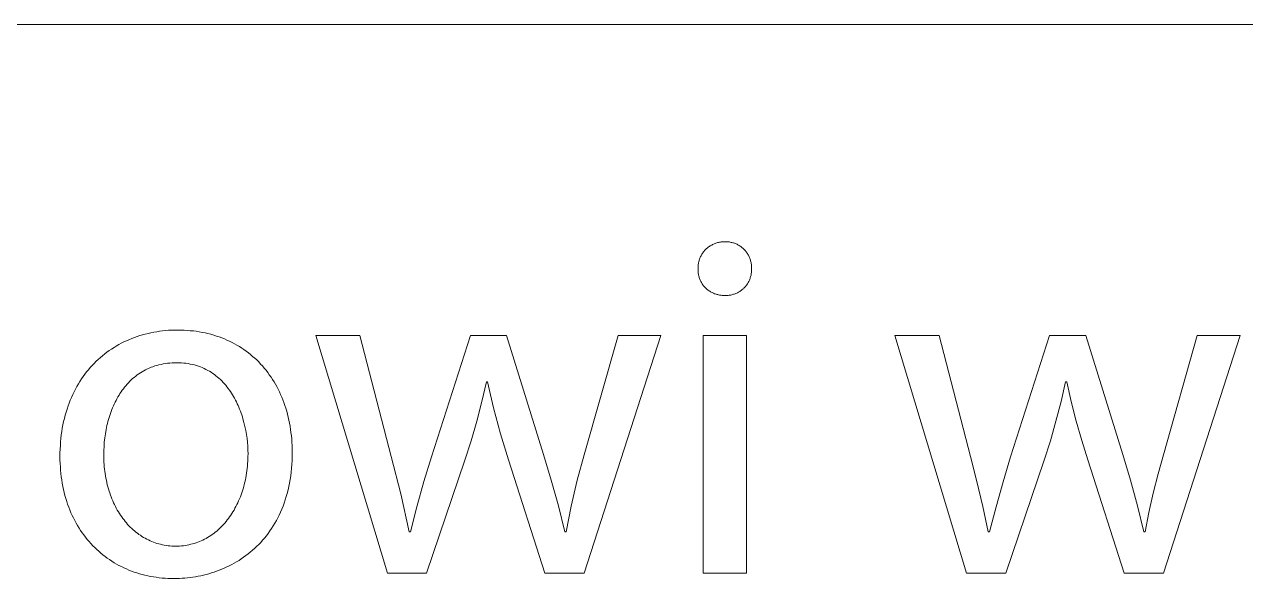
# Model space of a CAD drawing. Header units: millimetres. Extents: x 0 to 4030, y 0 to 2816.
# Drawn here: x 3293.8 to 3394.1, y 67.1 to 112.6 of the extents above; entities that cross this region are included whole.
import ezdxf

# ---------------------------------------------------------------- set-up
doc = ezdxf.new("R2010")
doc.units = ezdxf.units.MM
doc.header["$MEASUREMENT"] = 0
doc.layers.add('Domyślny', color=7, linetype='Continuous', true_color=0x000000)

msp = doc.modelspace()

# ---------------------------------------------------------------- linework, layer by layer
at = {"layer": 'Domyślny', "color": 18, "lineweight": 15, "true_color": 0x000000}
for p, q in [((2507.18, 112.62), (4026.41, 112.62)), ((3349.92, 94.29), (3349.98, 94.33)), ((3349.98, 94.33), (3350.04, 94.38)), ((3350.04, 94.38), (3350.11, 94.42)), ((3350.11, 94.42), (3350.17, 94.46)), ((3350.17, 94.46), (3350.24, 94.49)), ((3350.24, 94.49), (3350.3, 94.53)), ((3350.3, 94.53), (3350.37, 94.56)), ((3350.37, 94.56), (3350.44, 94.59)), ((3350.44, 94.59), (3350.51, 94.62)), ((3350.51, 94.62), (3350.58, 94.64)), ((3350.58, 94.64), (3350.65, 94.67)), ((3350.65, 94.67), (3350.72, 94.69)), ((3350.72, 94.69), (3350.79, 94.7)), ((3350.79, 94.7), (3350.87, 94.72)), ((3350.87, 94.72), (3350.94, 94.73)), ((3350.94, 94.73), (3351.01, 94.74)), ((3351.01, 94.74), (3351.09, 94.75)), ((3351.09, 94.75), (3351.16, 94.75)), ((3351.16, 94.75), (3351.24, 94.75)), ((3351.24, 94.75), (3351.31, 94.75)), ((3351.31, 94.75), (3351.38, 94.75)), ((3351.38, 94.75), (3351.46, 94.75)), ((3351.46, 94.75), (3351.53, 94.75)), ((3351.53, 94.75), (3351.6, 94.74)), ((3351.6, 94.74), (3351.68, 94.74)), ((3351.68, 94.74), (3351.75, 94.72)), ((3351.75, 94.72), (3351.82, 94.71)), ((3351.82, 94.71), (3351.89, 94.69)), ((3351.89, 94.69), (3351.96, 94.68)), ((3351.96, 94.68), (3352.03, 94.66)), ((3352.03, 94.66), (3352.1, 94.63)), ((3352.1, 94.63), (3352.17, 94.61)), ((3352.17, 94.61), (3352.24, 94.58)), ((3352.24, 94.58), (3352.31, 94.55)), ((3352.31, 94.55), (3352.37, 94.51)), ((3352.37, 94.51), (3352.44, 94.48)), ((3352.44, 94.48), (3352.5, 94.44)), ((3352.5, 94.44), (3352.56, 94.4)), ((3352.56, 94.4), (3352.62, 94.36)), ((3352.62, 94.36), (3352.68, 94.32)), ((3349.21, 93.26), (3349.24, 93.33)), ((3349.24, 93.33), (3349.26, 93.4)), ((3349.26, 93.4), (3349.29, 93.47)), ((3349.29, 93.47), (3349.32, 93.54)), ((3349.32, 93.54), (3349.36, 93.6)), ((3349.36, 93.6), (3349.39, 93.67)), ((3349.39, 93.67), (3349.43, 93.73)), ((3349.43, 93.73), (3349.47, 93.8)), ((3349.47, 93.8), (3349.51, 93.86)), ((3349.51, 93.86), (3349.56, 93.92)), ((3349.56, 93.92), (3349.6, 93.98)), ((3349.6, 93.98), (3349.65, 94.03)), ((3349.65, 94.03), (3349.7, 94.09)), ((3349.7, 94.09), (3349.76, 94.14)), ((3349.76, 94.14), (3349.81, 94.19)), ((3349.81, 94.19), (3349.87, 94.24)), ((3349.87, 94.24), (3349.92, 94.29)), ((3352.68, 94.32), (3352.74, 94.27)), ((3352.74, 94.27), (3352.79, 94.22)), ((3352.79, 94.22), (3352.85, 94.17)), ((3352.85, 94.17), (3352.9, 94.12)), ((3352.9, 94.12), (3352.95, 94.07)), ((3352.95, 94.07), (3353, 94.02)), ((3353, 94.02), (3353.04, 93.96)), ((3353.04, 93.96), (3353.09, 93.9)), ((3353.09, 93.9), (3353.13, 93.84)), ((3353.13, 93.84), (3353.17, 93.78)), ((3353.17, 93.78), (3353.21, 93.72)), ((3353.21, 93.72), (3353.25, 93.65)), ((3353.25, 93.65), (3353.28, 93.59)), ((3353.28, 93.59), (3353.31, 93.52)), ((3353.31, 93.52), (3353.34, 93.46)), ((3353.34, 93.46), (3353.37, 93.39)), ((3353.37, 93.39), (3353.39, 93.32)), ((3353.39, 93.32), (3353.41, 93.25)), ((3349.11, 92.75), (3349.12, 92.82)), ((3349.11, 92.67), (3349.11, 92.75)), ((3349.11, 92.6), (3349.11, 92.67)), ((3349.11, 92.53), (3349.11, 92.6)), ((3349.11, 92.45), (3349.11, 92.53)), ((3349.11, 92.38), (3349.11, 92.45)), ((3349.11, 92.31), (3349.11, 92.38)), ((3349.12, 92.82), (3349.13, 92.9)), ((3349.13, 92.9), (3349.14, 92.97)), ((3349.14, 92.97), (3349.15, 93.04)), ((3349.15, 93.04), (3349.17, 93.12)), ((3349.17, 93.12), (3349.19, 93.19)), ((3349.19, 93.19), (3349.21, 93.26)), ((3353.41, 93.25), (3353.43, 93.18)), ((3353.43, 93.18), (3353.45, 93.11)), ((3353.45, 93.11), (3353.47, 93.04)), ((3353.47, 93.04), (3353.48, 92.96)), ((3353.48, 92.96), (3353.49, 92.89)), ((3353.49, 92.89), (3353.5, 92.82)), ((3353.5, 92.82), (3353.5, 92.75)), ((3353.5, 92.75), (3353.5, 92.67)), ((3353.5, 92.67), (3353.5, 92.6)), ((3353.5, 92.6), (3353.5, 92.53)), ((3353.5, 92.53), (3353.5, 92.45)), ((3353.5, 92.45), (3353.5, 92.38)), ((3353.5, 92.38), (3353.5, 92.31)), ((3349.12, 92.24), (3349.11, 92.31)), ((3349.13, 92.17), (3349.12, 92.24)), ((3349.14, 92.09), (3349.13, 92.17)), ((3349.15, 92.02), (3349.14, 92.09)), ((3349.17, 91.95), (3349.15, 92.02)), ((3349.19, 91.88), (3349.17, 91.95)), ((3349.21, 91.81), (3349.19, 91.88)), ((3349.23, 91.74), (3349.21, 91.81)), ((3349.26, 91.68), (3349.23, 91.74)), ((3349.28, 91.61), (3349.26, 91.68)), ((3349.31, 91.54), (3349.28, 91.61)), ((3349.35, 91.48), (3349.31, 91.54)), ((3349.38, 91.42), (3349.35, 91.48)), ((3349.42, 91.35), (3349.38, 91.42)), ((3349.46, 91.29), (3349.42, 91.35)), ((3353.19, 91.35), (3353.16, 91.29)), ((3353.23, 91.41), (3353.19, 91.35)), ((3353.27, 91.48), (3353.23, 91.41)), ((3353.3, 91.54), (3353.27, 91.48)), ((3353.33, 91.61), (3353.3, 91.54)), ((3353.36, 91.67), (3353.33, 91.61)), ((3353.38, 91.74), (3353.36, 91.67)), ((3353.4, 91.81), (3353.38, 91.74)), ((3353.42, 91.88), (3353.4, 91.81)), ((3353.44, 91.95), (3353.42, 91.88)), ((3353.46, 92.02), (3353.44, 91.95)), ((3353.47, 92.09), (3353.46, 92.02)), ((3353.48, 92.16), (3353.47, 92.09)), ((3353.49, 92.24), (3353.48, 92.16)), ((3353.5, 92.31), (3353.49, 92.24)), ((3349.5, 91.23), (3349.46, 91.29)), ((3349.54, 91.17), (3349.5, 91.23)), ((3349.58, 91.12), (3349.54, 91.17)), ((3349.63, 91.06), (3349.58, 91.12)), ((3349.68, 91.01), (3349.63, 91.06)), ((3349.73, 90.96), (3349.68, 91.01)), ((3349.78, 90.91), (3349.73, 90.96)), ((3349.84, 90.86), (3349.78, 90.91)), ((3349.89, 90.81), (3349.84, 90.86)), ((3349.95, 90.77), (3349.89, 90.81)), ((3350.01, 90.73), (3349.95, 90.77)), ((3350.07, 90.69), (3350.01, 90.73)), ((3350.13, 90.65), (3350.07, 90.69)), ((3350.19, 90.61), (3350.13, 90.65)), ((3350.26, 90.58), (3350.19, 90.61)), ((3350.32, 90.55), (3350.26, 90.58)), ((3350.39, 90.52), (3350.32, 90.55)), ((3350.45, 90.49), (3350.39, 90.52)), ((3350.52, 90.47), (3350.45, 90.49)), ((3350.59, 90.44), (3350.52, 90.47)), ((3350.66, 90.42), (3350.59, 90.44)), ((3350.73, 90.41), (3350.66, 90.42)), ((3350.8, 90.39), (3350.73, 90.41)), ((3350.87, 90.38), (3350.8, 90.39)), ((3350.94, 90.37), (3350.87, 90.38)), ((3351.01, 90.36), (3350.94, 90.37)), ((3351.09, 90.35), (3351.01, 90.36)), ((3351.16, 90.35), (3351.09, 90.35)), ((3351.23, 90.35), (3351.16, 90.35)), ((3351.3, 90.35), (3351.23, 90.35)), ((3351.38, 90.34), (3351.3, 90.35)), ((3351.45, 90.34), (3351.38, 90.34)), ((3351.52, 90.35), (3351.45, 90.34)), ((3351.59, 90.35), (3351.52, 90.35)), ((3351.66, 90.36), (3351.59, 90.35)), ((3351.74, 90.37), (3351.66, 90.36)), ((3351.81, 90.38), (3351.74, 90.37)), ((3351.88, 90.4), (3351.81, 90.38)), ((3351.95, 90.42), (3351.88, 90.4)), ((3352.02, 90.44), (3351.95, 90.42)), ((3352.09, 90.46), (3352.02, 90.44)), ((3352.16, 90.48), (3352.09, 90.46)), ((3352.22, 90.51), (3352.16, 90.48)), ((3352.29, 90.54), (3352.22, 90.51)), ((3352.35, 90.57), (3352.29, 90.54)), ((3352.42, 90.61), (3352.35, 90.57)), ((3352.48, 90.64), (3352.42, 90.61)), ((3352.54, 90.68), (3352.48, 90.64)), ((3352.6, 90.72), (3352.54, 90.68)), ((3352.66, 90.76), (3352.6, 90.72)), ((3352.72, 90.81), (3352.66, 90.76)), ((3352.77, 90.85), (3352.72, 90.81)), ((3352.83, 90.9), (3352.77, 90.85)), ((3352.88, 90.95), (3352.83, 90.9)), ((3352.93, 91), (3352.88, 90.95)), ((3352.98, 91.06), (3352.93, 91)), ((3353.03, 91.11), (3352.98, 91.06)), ((3353.07, 91.17), (3353.03, 91.11)), ((3353.11, 91.23), (3353.07, 91.17)), ((3353.16, 91.29), (3353.11, 91.23)), ((3304.15, 87.28), (3304.39, 87.32)), ((3304.39, 87.32), (3304.63, 87.36)), ((3304.63, 87.36), (3304.87, 87.4)), ((3304.87, 87.4), (3305.11, 87.43)), ((3305.11, 87.43), (3305.36, 87.46)), ((3305.36, 87.46), (3305.6, 87.48)), ((3305.6, 87.48), (3305.85, 87.49)), ((3305.85, 87.49), (3306.1, 87.5)), ((3306.1, 87.5), (3306.36, 87.5)), ((3306.36, 87.5), (3306.62, 87.5)), ((3306.62, 87.5), (3306.88, 87.49)), ((3306.88, 87.49), (3307.13, 87.47)), ((3307.13, 87.47), (3307.39, 87.45)), ((3307.39, 87.45), (3307.64, 87.43)), ((3307.64, 87.43), (3307.88, 87.4)), ((3307.88, 87.4), (3308.13, 87.36)), ((3308.13, 87.36), (3308.37, 87.31)), ((3308.37, 87.31), (3308.61, 87.26)), ((3301.31, 86.19), (3301.52, 86.3)), ((3301.52, 86.3), (3301.72, 86.41)), ((3301.72, 86.41), (3301.93, 86.52)), ((3301.93, 86.52), (3302.14, 86.62)), ((3302.14, 86.62), (3302.35, 86.71)), ((3302.35, 86.71), (3302.57, 86.8)), ((3302.57, 86.8), (3302.79, 86.88)), ((3302.79, 86.88), (3303.01, 86.96)), ((3303.01, 86.96), (3303.23, 87.04)), ((3303.23, 87.04), (3303.46, 87.1)), ((3303.46, 87.1), (3303.69, 87.17)), ((3303.69, 87.17), (3303.92, 87.22)), ((3303.92, 87.22), (3304.15, 87.28)), ((3308.61, 87.26), (3308.84, 87.21)), ((3308.84, 87.21), (3309.08, 87.15)), ((3309.08, 87.15), (3309.31, 87.08)), ((3309.31, 87.08), (3309.53, 87.01)), ((3309.53, 87.01), (3309.76, 86.94)), ((3309.76, 86.94), (3309.98, 86.86)), ((3309.98, 86.86), (3310.19, 86.77)), ((3310.19, 86.77), (3310.4, 86.68)), ((3310.4, 86.68), (3310.61, 86.58)), ((3310.61, 86.58), (3310.82, 86.48)), ((3310.82, 86.48), (3311.02, 86.37)), ((3311.02, 86.37), (3311.22, 86.26)), ((3323.58, 67.52), (3317.69, 87.05)), ((3317.69, 87.05), (3321.32, 87.05)), ((3321.32, 87.05), (3323.9, 77.12)), ((3327.22, 77.09), (3330.4, 87.05)), ((3330.4, 87.05), (3333.38, 87.05)), ((3333.38, 87.05), (3336.41, 77.28)), ((3339.75, 77.25), (3342.54, 87.05)), ((3346.06, 87.05), (3339.75, 67.52)), ((3342.54, 87.05), (3346.06, 87.05)), ((3349.54, 87.05), (3353.1, 87.05)), ((3349.54, 67.52), (3349.54, 87.05)), ((3353.1, 87.05), (3353.1, 67.52)), ((3371.18, 67.52), (3365.28, 87.05)), ((3365.28, 87.05), (3368.91, 87.05)), ((3368.91, 87.05), (3371.49, 77.12)), ((3374.79, 77.09), (3378, 87.05)), ((3378, 87.05), (3380.98, 87.05)), ((3380.98, 87.05), (3384, 77.28)), ((3387.35, 77.25), (3390.13, 87.05)), ((3393.65, 87.05), (3387.35, 67.52)), ((3390.13, 87.05), (3393.65, 87.05)), ((3300, 85.24), (3300.18, 85.39)), ((3300.18, 85.39), (3300.36, 85.54)), ((3300.36, 85.54), (3300.54, 85.68)), ((3300.54, 85.68), (3300.73, 85.81)), ((3300.73, 85.81), (3300.92, 85.94)), ((3300.92, 85.94), (3301.12, 86.07)), ((3301.12, 86.07), (3301.31, 86.19)), ((3311.22, 86.26), (3311.42, 86.14)), ((3311.42, 86.14), (3311.61, 86.02)), ((3311.61, 86.02), (3311.8, 85.9)), ((3311.8, 85.9), (3311.98, 85.76)), ((3311.98, 85.76), (3312.16, 85.63)), ((3312.16, 85.63), (3312.34, 85.49)), ((3312.34, 85.49), (3312.51, 85.34)), ((3312.51, 85.34), (3312.68, 85.19)), ((3299.02, 84.24), (3299.17, 84.42)), ((3299.17, 84.42), (3299.33, 84.59)), ((3299.33, 84.59), (3299.49, 84.76)), ((3299.49, 84.76), (3299.66, 84.93)), ((3299.66, 84.93), (3299.83, 85.09)), ((3299.83, 85.09), (3300, 85.24)), ((3303.86, 84.3), (3303.71, 84.23)), ((3304.01, 84.37), (3303.86, 84.3)), ((3304.17, 84.44), (3304.01, 84.37)), ((3304.32, 84.49), (3304.17, 84.44)), ((3304.48, 84.55), (3304.32, 84.49)), ((3304.65, 84.6), (3304.48, 84.55)), ((3304.81, 84.64), (3304.65, 84.6)), ((3304.99, 84.68), (3304.81, 84.64)), ((3305.16, 84.72), (3304.99, 84.68)), ((3305.34, 84.75), (3305.16, 84.72)), ((3305.52, 84.77), (3305.34, 84.75)), ((3305.7, 84.79), (3305.52, 84.77)), ((3305.89, 84.81), (3305.7, 84.79)), ((3306.08, 84.81), (3305.89, 84.81)), ((3306.27, 84.82), (3306.08, 84.81)), ((3306.47, 84.81), (3306.27, 84.82)), ((3306.66, 84.8), (3306.47, 84.81)), ((3306.85, 84.79), (3306.66, 84.8)), ((3307.03, 84.77), (3306.85, 84.79)), ((3307.21, 84.74), (3307.03, 84.77)), ((3307.39, 84.71), (3307.21, 84.74)), ((3307.56, 84.67), (3307.39, 84.71)), ((3307.73, 84.63), (3307.56, 84.67)), ((3307.9, 84.58), (3307.73, 84.63)), ((3308.06, 84.53), (3307.9, 84.58)), ((3308.22, 84.47), (3308.06, 84.53)), ((3308.37, 84.41), (3308.22, 84.47)), ((3308.53, 84.34), (3308.37, 84.41)), ((3308.67, 84.27), (3308.53, 84.34)), ((3312.68, 85.19), (3312.85, 85.04)), ((3312.85, 85.04), (3313.01, 84.88)), ((3313.01, 84.88), (3313.16, 84.71)), ((3313.16, 84.71), (3313.32, 84.55)), ((3313.32, 84.55), (3313.46, 84.37)), ((3313.46, 84.37), (3313.61, 84.2)), ((3298.32, 83.28), (3298.45, 83.48)), ((3298.45, 83.48), (3298.59, 83.68)), ((3298.59, 83.68), (3298.73, 83.87)), ((3298.73, 83.87), (3298.87, 84.06)), ((3298.87, 84.06), (3299.02, 84.24)), ((3302.42, 83.29), (3302.31, 83.17)), ((3302.54, 83.4), (3302.42, 83.29)), ((3302.65, 83.51), (3302.54, 83.4)), ((3302.78, 83.61), (3302.65, 83.51)), ((3302.9, 83.71), (3302.78, 83.61)), ((3303.03, 83.81), (3302.9, 83.71)), ((3303.16, 83.9), (3303.03, 83.81)), ((3303.29, 83.99), (3303.16, 83.9)), ((3303.43, 84.07), (3303.29, 83.99)), ((3303.57, 84.15), (3303.43, 84.07)), ((3303.71, 84.23), (3303.57, 84.15)), ((3308.82, 84.19), (3308.67, 84.27)), ((3308.96, 84.11), (3308.82, 84.19)), ((3309.1, 84.03), (3308.96, 84.11)), ((3309.23, 83.94), (3309.1, 84.03)), ((3309.37, 83.84), (3309.23, 83.94)), ((3309.49, 83.74), (3309.37, 83.84)), ((3309.62, 83.64), (3309.49, 83.74)), ((3309.74, 83.54), (3309.62, 83.64)), ((3309.86, 83.43), (3309.74, 83.54)), ((3309.97, 83.32), (3309.86, 83.43)), ((3310.08, 83.2), (3309.97, 83.32)), ((3313.61, 84.2), (3313.75, 84.02)), ((3313.75, 84.02), (3313.88, 83.83)), ((3313.88, 83.83), (3314.02, 83.64)), ((3314.02, 83.64), (3314.14, 83.45)), ((3314.14, 83.45), (3314.27, 83.25)), ((3297.73, 82.2), (3297.84, 82.42)), ((3297.84, 82.42), (3297.95, 82.64)), ((3297.95, 82.64), (3298.07, 82.86)), ((3298.07, 82.86), (3298.19, 83.07)), ((3298.19, 83.07), (3298.32, 83.28)), ((3301.61, 82.29), (3301.53, 82.15)), ((3301.7, 82.42), (3301.61, 82.29)), ((3301.8, 82.55), (3301.7, 82.42)), ((3301.89, 82.68), (3301.8, 82.55)), ((3301.99, 82.81), (3301.89, 82.68)), ((3302.1, 82.93), (3301.99, 82.81)), ((3302.2, 83.06), (3302.1, 82.93)), ((3302.31, 83.17), (3302.2, 83.06)), ((3310.19, 83.08), (3310.08, 83.2)), ((3310.3, 82.96), (3310.19, 83.08)), ((3310.4, 82.84), (3310.3, 82.96)), ((3310.5, 82.71), (3310.4, 82.84)), ((3310.59, 82.58), (3310.5, 82.71)), ((3310.69, 82.45), (3310.59, 82.58)), ((3310.78, 82.31), (3310.69, 82.45)), ((3310.86, 82.17), (3310.78, 82.31)), ((3314.27, 83.25), (3314.38, 83.05)), ((3314.38, 83.05), (3314.5, 82.85)), ((3314.5, 82.85), (3314.61, 82.64)), ((3314.61, 82.64), (3314.71, 82.43)), ((3314.71, 82.43), (3314.81, 82.21)), ((3331.73, 83.25), (3331.35, 81.62)), ((3331.81, 83.25), (3331.73, 83.25)), ((3332.31, 81.1), (3331.81, 83.25)), ((3379.31, 83.25), (3378.94, 81.62)), ((3379.41, 83.25), (3379.31, 83.25)), ((3379.78, 81.63), (3379.41, 83.25)), ((3297.34, 81.26), (3297.43, 81.5)), ((3297.43, 81.5), (3297.53, 81.74)), ((3297.53, 81.74), (3297.62, 81.97)), ((3297.62, 81.97), (3297.73, 82.2)), ((3301.14, 81.42), (3301.07, 81.27)), ((3301.21, 81.57), (3301.14, 81.42)), ((3301.29, 81.72), (3301.21, 81.57)), ((3301.36, 81.86), (3301.29, 81.72)), ((3301.44, 82.01), (3301.36, 81.86)), ((3301.53, 82.15), (3301.44, 82.01)), ((3310.95, 82.03), (3310.86, 82.17)), ((3311.03, 81.89), (3310.95, 82.03)), ((3311.1, 81.75), (3311.03, 81.89)), ((3311.18, 81.6), (3311.1, 81.75)), ((3311.25, 81.45), (3311.18, 81.6)), ((3311.32, 81.3), (3311.25, 81.45)), ((3311.38, 81.15), (3311.32, 81.3)), ((3314.81, 82.21), (3314.91, 81.99)), ((3314.91, 81.99), (3315, 81.77)), ((3315, 81.77), (3315.08, 81.54)), ((3315.08, 81.54), (3315.16, 81.31)), ((3315.16, 81.31), (3315.24, 81.07)), ((3331.35, 81.62), (3330.93, 80)), ((3378.94, 81.62), (3378.52, 80)), ((3380.19, 80.02), (3379.78, 81.63)), ((3297.04, 80.24), (3297.11, 80.5)), ((3297.11, 80.5), (3297.18, 80.76)), ((3297.18, 80.76), (3297.26, 81.01)), ((3297.26, 81.01), (3297.34, 81.26)), ((3300.72, 80.32), (3300.67, 80.16)), ((3300.77, 80.48), (3300.72, 80.32)), ((3300.82, 80.64), (3300.77, 80.48)), ((3300.88, 80.8), (3300.82, 80.64)), ((3300.94, 80.96), (3300.88, 80.8)), ((3301, 81.12), (3300.94, 80.96)), ((3301.07, 81.27), (3301, 81.12)), ((3311.44, 81), (3311.38, 81.15)), ((3311.5, 80.84), (3311.44, 81)), ((3311.56, 80.68), (3311.5, 80.84)), ((3311.61, 80.53), (3311.56, 80.68)), ((3311.67, 80.37), (3311.61, 80.53)), ((3311.71, 80.21), (3311.67, 80.37)), ((3315.24, 81.07), (3315.31, 80.84)), ((3315.31, 80.84), (3315.38, 80.59)), ((3315.38, 80.59), (3315.44, 80.35)), ((3315.44, 80.35), (3315.49, 80.1)), ((3332.89, 78.96), (3332.31, 81.1)), ((3296.83, 79.16), (3296.87, 79.44)), ((3296.87, 79.44), (3296.92, 79.71)), ((3296.92, 79.71), (3296.98, 79.98)), ((3296.98, 79.98), (3297.04, 80.24)), ((3300.47, 79.32), (3300.41, 78.98)), ((3300.54, 79.66), (3300.47, 79.32)), ((3300.58, 79.83), (3300.54, 79.66)), ((3300.62, 79.99), (3300.58, 79.83)), ((3300.67, 80.16), (3300.62, 79.99)), ((3311.8, 79.89), (3311.71, 80.21)), ((3311.88, 79.57), (3311.8, 79.89)), ((3311.95, 79.25), (3311.88, 79.57)), ((3315.49, 80.1), (3315.54, 79.85)), ((3315.54, 79.85), (3315.59, 79.6)), ((3315.59, 79.6), (3315.63, 79.34)), ((3315.63, 79.34), (3315.66, 79.08)), ((3330.93, 80), (3330.47, 78.39)), ((3378.52, 80), (3378.06, 78.39)), ((3380.64, 78.42), (3380.19, 80.02)), ((3296.71, 78.02), (3296.73, 78.31)), ((3296.73, 78.31), (3296.76, 78.6)), ((3296.76, 78.6), (3296.79, 78.88)), ((3296.79, 78.88), (3296.83, 79.16)), ((3300.32, 78.29), (3300.3, 77.94)), ((3300.36, 78.64), (3300.32, 78.29)), ((3300.41, 78.98), (3300.36, 78.64)), ((3312, 78.92), (3311.95, 79.25)), ((3312.05, 78.6), (3312, 78.92)), ((3312.08, 78.28), (3312.05, 78.6)), ((3312.11, 77.96), (3312.08, 78.28)), ((3315.66, 79.08), (3315.69, 78.81)), ((3315.69, 78.81), (3315.72, 78.55)), ((3315.72, 78.55), (3315.74, 78.28)), ((3315.74, 78.28), (3315.75, 78)), ((3330.47, 78.39), (3329.95, 76.8)), ((3333.54, 76.84), (3332.89, 78.96)), ((3378.06, 78.39), (3377.56, 76.8)), ((3381.14, 76.84), (3380.64, 78.42)), ((3296.68, 77.42), (3296.69, 77.72)), ((3296.68, 77.11), (3296.68, 77.42)), ((3296.69, 77.72), (3296.71, 78.02)), ((3300.3, 77.94), (3300.28, 77.6)), ((3300.28, 77.6), (3300.28, 77.25)), ((3312.12, 77.64), (3312.11, 77.96)), ((3312.13, 77.33), (3312.12, 77.64)), ((3312.12, 77.12), (3312.13, 77.33)), ((3315.75, 78), (3315.76, 77.73)), ((3315.76, 77.73), (3315.76, 77.45)), ((3315.76, 77.45), (3315.76, 77.11)), ((3336.41, 77.28), (3337.05, 75.17)), ((3384, 77.28), (3384.64, 75.17)), ((3296.68, 76.83), (3296.68, 77.11)), ((3296.69, 76.54), (3296.68, 76.83)), ((3296.71, 76.26), (3296.69, 76.54)), ((3296.73, 75.99), (3296.71, 76.26)), ((3300.28, 77.25), (3300.28, 77.05)), ((3300.28, 77.05), (3300.28, 76.85)), ((3300.28, 76.85), (3300.29, 76.65)), ((3300.29, 76.65), (3300.3, 76.46)), ((3300.3, 76.46), (3300.32, 76.27)), ((3300.32, 76.27), (3300.34, 76.08)), ((3312.06, 76.12), (3312.08, 76.32)), ((3312.08, 76.32), (3312.1, 76.52)), ((3312.1, 76.52), (3312.11, 76.72)), ((3312.11, 76.72), (3312.12, 76.92)), ((3312.12, 76.92), (3312.12, 77.12)), ((3315.73, 76.46), (3315.71, 76.14)), ((3315.75, 76.78), (3315.73, 76.46)), ((3315.76, 77.11), (3315.75, 76.78)), ((3323.9, 77.12), (3324.69, 74.03)), ((3326.59, 75.05), (3327.22, 77.09)), ((3329.95, 76.8), (3326.8, 67.52)), ((3336.53, 67.52), (3333.54, 76.84)), ((3339.18, 75.15), (3339.75, 77.25)), ((3371.49, 77.12), (3372.02, 75.06)), ((3374.17, 75.04), (3374.79, 77.09)), ((3377.56, 76.8), (3374.4, 67.52)), ((3384.13, 67.52), (3381.14, 76.84)), ((3386.91, 75.69), (3387.35, 77.25)), ((3296.75, 75.71), (3296.73, 75.99)), ((3296.78, 75.44), (3296.75, 75.71)), ((3296.82, 75.18), (3296.78, 75.44)), ((3300.34, 76.08), (3300.36, 75.89)), ((3300.36, 75.89), (3300.39, 75.7)), ((3300.39, 75.7), (3300.42, 75.51)), ((3300.42, 75.51), (3300.45, 75.33)), ((3300.45, 75.33), (3300.49, 75.15)), ((3311.91, 75.18), (3311.95, 75.36)), ((3311.95, 75.36), (3311.98, 75.55)), ((3311.98, 75.55), (3312.01, 75.74)), ((3312.01, 75.74), (3312.04, 75.93)), ((3312.04, 75.93), (3312.06, 76.12)), ((3315.64, 75.52), (3315.59, 75.22)), ((3315.67, 75.83), (3315.64, 75.52)), ((3315.71, 76.14), (3315.67, 75.83)), ((3386.51, 74.1), (3386.91, 75.69)), ((3296.86, 74.91), (3296.82, 75.18)), ((3296.91, 74.65), (3296.86, 74.91)), ((3296.97, 74.4), (3296.91, 74.65)), ((3297.02, 74.15), (3296.97, 74.4)), ((3300.49, 75.15), (3300.53, 74.97)), ((3300.53, 74.97), (3300.57, 74.79)), ((3300.57, 74.79), (3300.61, 74.62)), ((3300.61, 74.62), (3300.66, 74.45)), ((3300.66, 74.45), (3300.71, 74.27)), ((3300.71, 74.27), (3300.77, 74.11)), ((3311.62, 74.12), (3311.67, 74.29)), ((3311.67, 74.29), (3311.73, 74.46)), ((3311.73, 74.46), (3311.78, 74.64)), ((3311.78, 74.64), (3311.82, 74.81)), ((3311.82, 74.81), (3311.87, 74.99)), ((3311.87, 74.99), (3311.91, 75.18)), ((3315.42, 74.36), (3315.35, 74.08)), ((3315.48, 74.64), (3315.42, 74.36)), ((3315.54, 74.93), (3315.48, 74.64)), ((3315.59, 75.22), (3315.54, 74.93)), ((3326.01, 72.98), (3326.59, 75.05)), ((3337.05, 75.17), (3337.63, 73.05)), ((3338.69, 73.04), (3339.18, 75.15)), ((3372.02, 75.06), (3372.51, 72.99)), ((3373.6, 72.98), (3374.17, 75.04)), ((3384.64, 75.17), (3385.21, 73.05)), ((3297.09, 73.9), (3297.02, 74.15)), ((3297.16, 73.66), (3297.09, 73.9)), ((3297.23, 73.42), (3297.16, 73.66)), ((3297.31, 73.18), (3297.23, 73.42)), ((3300.77, 74.11), (3300.83, 73.94)), ((3300.83, 73.94), (3300.89, 73.78)), ((3300.89, 73.78), (3300.95, 73.62)), ((3300.95, 73.62), (3301.02, 73.46)), ((3301.02, 73.46), (3301.09, 73.3)), ((3301.09, 73.3), (3301.16, 73.15)), ((3311.22, 73.15), (3311.29, 73.3)), ((3311.29, 73.3), (3311.36, 73.46)), ((3311.36, 73.46), (3311.43, 73.62)), ((3311.43, 73.62), (3311.5, 73.78)), ((3311.5, 73.78), (3311.56, 73.95)), ((3311.56, 73.95), (3311.62, 74.12)), ((3315.1, 73.28), (3315.01, 73.03)), ((3315.19, 73.54), (3315.1, 73.28)), ((3315.27, 73.81), (3315.19, 73.54)), ((3315.35, 74.08), (3315.27, 73.81)), ((3324.69, 74.03), (3325.36, 70.91)), ((3386.16, 72.51), (3386.51, 74.1)), ((3297.4, 72.95), (3297.31, 73.18)), ((3297.49, 72.72), (3297.4, 72.95)), ((3297.58, 72.49), (3297.49, 72.72)), ((3297.68, 72.27), (3297.58, 72.49)), ((3297.78, 72.06), (3297.68, 72.27)), ((3301.16, 73.15), (3301.24, 73)), ((3301.24, 73), (3301.31, 72.85)), ((3301.31, 72.85), (3301.39, 72.71)), ((3301.39, 72.71), (3301.48, 72.56)), ((3301.48, 72.56), (3301.56, 72.42)), ((3301.56, 72.42), (3301.65, 72.29)), ((3301.65, 72.29), (3301.75, 72.15)), ((3310.62, 72.14), (3310.72, 72.28)), ((3310.72, 72.28), (3310.81, 72.42)), ((3310.81, 72.42), (3310.89, 72.56)), ((3310.89, 72.56), (3310.98, 72.7)), ((3310.98, 72.7), (3311.06, 72.85)), ((3311.06, 72.85), (3311.14, 72.99)), ((3311.14, 72.99), (3311.22, 73.15)), ((3314.69, 72.3), (3314.58, 72.07)), ((3314.8, 72.54), (3314.69, 72.3)), ((3314.91, 72.78), (3314.8, 72.54)), ((3315.01, 73.03), (3314.91, 72.78)), ((3325.48, 70.91), (3326.01, 72.98)), ((3337.63, 73.05), (3338.15, 70.91)), ((3338.26, 70.91), (3338.69, 73.04)), ((3372.51, 72.99), (3372.94, 70.91)), ((3373.07, 70.91), (3373.6, 72.98)), ((3385.21, 73.05), (3385.73, 70.91)), ((3385.86, 70.91), (3386.16, 72.51)), ((3297.89, 71.84), (3297.78, 72.06)), ((3298.01, 71.63), (3297.89, 71.84)), ((3298.12, 71.43), (3298.01, 71.63)), ((3298.25, 71.23), (3298.12, 71.43)), ((3301.75, 72.15), (3301.84, 72.02)), ((3301.84, 72.02), (3301.94, 71.9)), ((3301.94, 71.9), (3302.04, 71.77)), ((3302.04, 71.77), (3302.14, 71.65)), ((3302.14, 71.65), (3302.24, 71.53)), ((3302.24, 71.53), (3302.35, 71.42)), ((3302.35, 71.42), (3302.46, 71.31)), ((3302.46, 71.31), (3302.57, 71.2)), ((3309.79, 71.19), (3309.9, 71.3)), ((3309.9, 71.3), (3310.01, 71.41)), ((3310.01, 71.41), (3310.12, 71.52)), ((3310.12, 71.52), (3310.22, 71.64)), ((3310.22, 71.64), (3310.33, 71.76)), ((3310.33, 71.76), (3310.43, 71.89)), ((3310.43, 71.89), (3310.53, 72.01)), ((3310.53, 72.01), (3310.62, 72.14)), ((3314.2, 71.41), (3314.07, 71.2)), ((3314.33, 71.62), (3314.2, 71.41)), ((3314.46, 71.84), (3314.33, 71.62)), ((3314.58, 72.07), (3314.46, 71.84)), ((3298.37, 71.03), (3298.25, 71.23)), ((3298.5, 70.84), (3298.37, 71.03)), ((3298.64, 70.66), (3298.5, 70.84)), ((3298.78, 70.47), (3298.64, 70.66)), ((3298.92, 70.29), (3298.78, 70.47)), ((3299.07, 70.12), (3298.92, 70.29)), ((3302.57, 71.2), (3302.68, 71.09)), ((3302.68, 71.09), (3302.8, 70.99)), ((3302.8, 70.99), (3302.92, 70.9)), ((3302.92, 70.9), (3303.04, 70.8)), ((3303.04, 70.8), (3303.16, 70.71)), ((3303.16, 70.71), (3303.29, 70.63)), ((3303.29, 70.63), (3303.41, 70.54)), ((3303.41, 70.54), (3303.54, 70.46)), ((3303.54, 70.46), (3303.68, 70.39)), ((3303.68, 70.39), (3303.81, 70.32)), ((3303.81, 70.32), (3303.94, 70.25)), ((3303.94, 70.25), (3304.08, 70.19)), ((3308.28, 70.18), (3308.41, 70.24)), ((3308.41, 70.24), (3308.55, 70.31)), ((3308.55, 70.31), (3308.68, 70.38)), ((3308.68, 70.38), (3308.81, 70.46)), ((3308.81, 70.46), (3308.94, 70.54)), ((3308.94, 70.54), (3309.07, 70.62)), ((3309.07, 70.62), (3309.19, 70.7)), ((3309.19, 70.7), (3309.32, 70.79)), ((3309.32, 70.79), (3309.44, 70.89)), ((3309.44, 70.89), (3309.56, 70.98)), ((3309.56, 70.98), (3309.67, 71.08)), ((3309.67, 71.08), (3309.79, 71.19)), ((3313.49, 70.41), (3313.33, 70.23)), ((3313.64, 70.6), (3313.49, 70.41)), ((3313.79, 70.79), (3313.64, 70.6)), ((3313.93, 70.99), (3313.79, 70.79)), ((3314.07, 71.2), (3313.93, 70.99)), ((3325.36, 70.91), (3325.48, 70.91)), ((3338.15, 70.91), (3338.26, 70.91)), ((3372.94, 70.91), (3373.07, 70.91)), ((3385.73, 70.91), (3385.86, 70.91)), ((3299.22, 69.95), (3299.07, 70.12)), ((3299.37, 69.78), (3299.22, 69.95)), ((3299.53, 69.62), (3299.37, 69.78)), ((3299.7, 69.47), (3299.53, 69.62)), ((3299.86, 69.32), (3299.7, 69.47)), ((3300.03, 69.17), (3299.86, 69.32)), ((3304.08, 70.19), (3304.22, 70.13)), ((3304.22, 70.13), (3304.36, 70.07)), ((3304.36, 70.07), (3304.51, 70.02)), ((3304.51, 70.02), (3304.65, 69.97)), ((3304.65, 69.97), (3304.8, 69.93)), ((3304.8, 69.93), (3304.95, 69.89)), ((3304.95, 69.89), (3305.1, 69.86)), ((3305.1, 69.86), (3305.25, 69.83)), ((3305.25, 69.83), (3305.4, 69.8)), ((3305.4, 69.8), (3305.56, 69.78)), ((3305.56, 69.78), (3305.71, 69.77)), ((3305.71, 69.77), (3305.87, 69.75)), ((3305.87, 69.75), (3306.03, 69.75)), ((3306.03, 69.75), (3306.19, 69.75)), ((3306.19, 69.75), (3306.35, 69.75)), ((3306.35, 69.75), (3306.51, 69.75)), ((3306.51, 69.75), (3306.66, 69.77)), ((3306.66, 69.77), (3306.82, 69.78)), ((3306.82, 69.78), (3306.97, 69.8)), ((3306.97, 69.8), (3307.12, 69.83)), ((3307.12, 69.83), (3307.27, 69.86)), ((3307.27, 69.86), (3307.42, 69.89)), ((3307.42, 69.89), (3307.57, 69.93)), ((3307.57, 69.93), (3307.71, 69.97)), ((3307.71, 69.97), (3307.86, 70.02)), ((3307.86, 70.02), (3308, 70.07)), ((3308, 70.07), (3308.14, 70.12)), ((3308.14, 70.12), (3308.28, 70.18)), ((3312.32, 69.25), (3312.14, 69.1)), ((3312.5, 69.4), (3312.32, 69.25)), ((3312.67, 69.55), (3312.5, 69.4)), ((3312.84, 69.72), (3312.67, 69.55)), ((3313.01, 69.88), (3312.84, 69.72)), ((3313.17, 70.05), (3313.01, 69.88)), ((3313.33, 70.23), (3313.17, 70.05)), ((3300.21, 69.03), (3300.03, 69.17)), ((3300.39, 68.89), (3300.21, 69.03)), ((3300.57, 68.75), (3300.39, 68.89)), ((3300.75, 68.63), (3300.57, 68.75)), ((3300.94, 68.5), (3300.75, 68.63)), ((3301.13, 68.38), (3300.94, 68.5)), ((3301.33, 68.27), (3301.13, 68.38)), ((3301.52, 68.16), (3301.33, 68.27)), ((3310.99, 68.34), (3310.79, 68.23)), ((3311.19, 68.45), (3310.99, 68.34)), ((3311.39, 68.57), (3311.19, 68.45)), ((3311.58, 68.7), (3311.39, 68.57)), ((3311.77, 68.83), (3311.58, 68.7)), ((3311.95, 68.96), (3311.77, 68.83)), ((3312.14, 69.1), (3311.95, 68.96)), ((3301.73, 68.06), (3301.52, 68.16)), ((3301.93, 67.96), (3301.73, 68.06)), ((3302.14, 67.87), (3301.93, 67.96)), ((3302.35, 67.78), (3302.14, 67.87)), ((3302.56, 67.69), (3302.35, 67.78)), ((3302.77, 67.61), (3302.56, 67.69)), ((3302.99, 67.54), (3302.77, 67.61)), ((3303.21, 67.47), (3302.99, 67.54)), ((3303.44, 67.41), (3303.21, 67.47)), ((3303.66, 67.35), (3303.44, 67.41)), ((3303.89, 67.3), (3303.66, 67.35)), ((3304.12, 67.25), (3303.89, 67.3)), ((3304.36, 67.21), (3304.12, 67.25)), ((3308.04, 67.26), (3307.82, 67.22)), ((3308.26, 67.31), (3308.04, 67.26)), ((3308.47, 67.36), (3308.26, 67.31)), ((3308.69, 67.41), (3308.47, 67.36)), ((3308.91, 67.47), (3308.69, 67.41)), ((3309.12, 67.54), (3308.91, 67.47)), ((3309.34, 67.61), (3309.12, 67.54)), ((3309.55, 67.68), (3309.34, 67.61)), ((3309.76, 67.76), (3309.55, 67.68)), ((3309.97, 67.84), (3309.76, 67.76)), ((3310.18, 67.93), (3309.97, 67.84)), ((3310.39, 68.03), (3310.18, 67.93)), ((3310.59, 68.13), (3310.39, 68.03)), ((3310.79, 68.23), (3310.59, 68.13)), ((3326.8, 67.52), (3323.58, 67.52)), ((3339.75, 67.52), (3336.53, 67.52)), ((3353.1, 67.52), (3349.54, 67.52)), ((3374.4, 67.52), (3371.18, 67.52)), ((3387.35, 67.52), (3384.13, 67.52)), ((3304.59, 67.18), (3304.36, 67.21)), ((3304.83, 67.14), (3304.59, 67.18)), ((3305.07, 67.12), (3304.83, 67.14)), ((3305.31, 67.1), (3305.07, 67.12)), ((3305.55, 67.09), (3305.31, 67.1)), ((3305.8, 67.08), (3305.55, 67.09)), ((3306.05, 67.07), (3305.8, 67.08)), ((3306.27, 67.08), (3306.05, 67.07)), ((3306.49, 67.08), (3306.27, 67.08)), ((3306.71, 67.1), (3306.49, 67.08)), ((3306.93, 67.11), (3306.71, 67.1)), ((3307.15, 67.13), (3306.93, 67.11)), ((3307.37, 67.16), (3307.15, 67.13)), ((3307.6, 67.19), (3307.37, 67.16)), ((3307.82, 67.22), (3307.6, 67.19))]:
    msp.add_line(p, q, dxfattribs=at)

doc.saveas('drawing.dxf')
